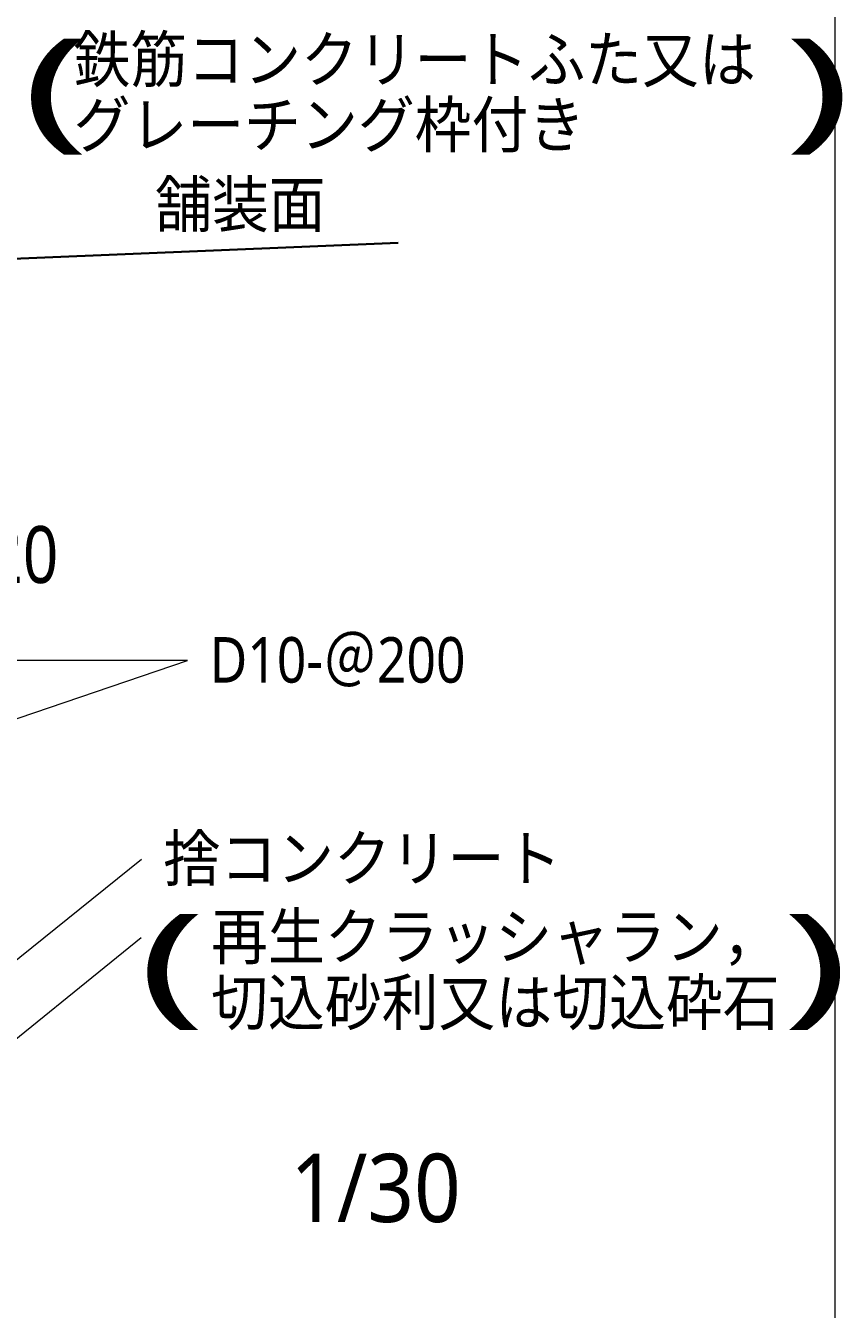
# Model space of a CAD drawing. Header units: millimetres. Extents: x 0 to 420, y 0 to 297.
# Drawn here: x 81.2 to 118.5, y 47.9 to 106.5 of the extents above; entities that cross this region are included whole.
import ezdxf
from ezdxf.enums import TextEntityAlignment as Align

# ---------------------------------------------------------------- set-up
doc = ezdxf.new("R2010")
doc.units = ezdxf.units.MM
doc.styles.add('kst32b', font='NotoSansJP-Variable.ttf')

msp = doc.modelspace()

# ---------------------------------------------------------------- linework, layer by layer
at = {"lineweight": 13}
for points in [[(118.174, 285.983), (118.174, 45.995)], [(75.946, 73.258), (88.583, 77.555), (75.861, 77.555)], [(78.634, 62.166), (86.487, 68.474)], [(78.634, 58.568), (86.466, 64.897)]]:
    msp.add_lwpolyline(points, dxfattribs=at)
at = {"lineweight": 30}
msp.add_lwpolyline([(98.213, 96.626), (77.279, 95.758)], dxfattribs=at)

# ---------------------------------------------------------------- texts
at = {"style": 'kst32b'}
for s, height, p, p2 in [('鉄筋コンクリートふた又は', 2.07913, (83.376, 103.971), (114.562, 103.971)), ('(            )', 4.33151, (81.026, 101.621), (118.927, 101.621)), ('グレーチング枠付き', 2.0791, (83.376, 100.986), (106.766, 100.986)), ('舗装面', 2.0791, (87.101, 97.346), (94.898, 97.346)), ('120', 2.5989, (77.809, 81.089), (82.682, 81.089)), ('D10-＠200', 2.0791, (89.599, 76.539), (101.294, 76.539)), ('捨コンクリート', 2.0791, (87.482, 67.479), (105.674, 67.479)), ('再生クラッシャラン，', 2.0791, (89.662, 63.902), (115.651, 63.902)), ('(          )', 4.33151, (86.339, 61.637), (118.825, 61.637)), ('切込砂利又は切込砕石', 2.0791, (89.662, 60.896), (115.651, 60.896)), ('1/30', 3.1187, (93.282, 51.901), (101.078, 51.901))]:
    msp.add_text(s, height=height, dxfattribs=at).set_placement(p, p2, align=Align.FIT)

doc.saveas('drawing.dxf')
